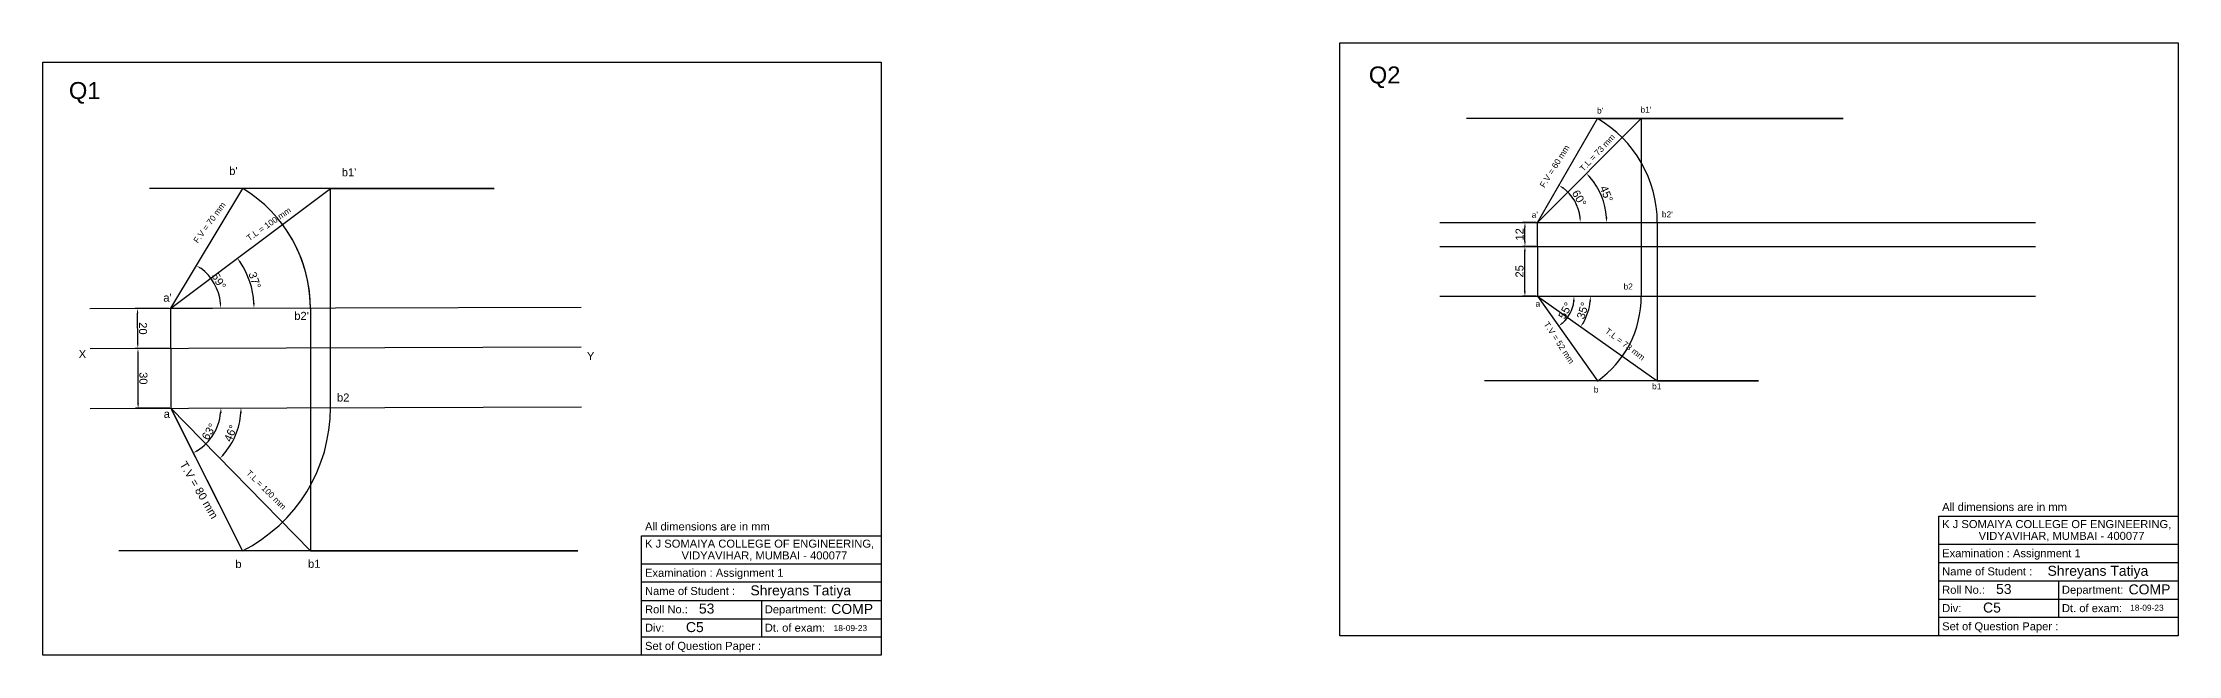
# Model space of a CAD drawing. Header units: millimetres. Extents: x 2670 to 4955, y 1870 to 2186.
# Drawn here: x 2670 to 3740, y 1870 to 2177 of the extents above; entities that cross this region are included whole.
import ezdxf

# ---------------------------------------------------------------- set-up
doc = ezdxf.new("R2010")
doc.units = ezdxf.units.MM
doc.styles.get("Standard").update_dxf_attribs({"font": 'arial.ttf'})
doc.dimstyles.new('ISO-25', dxfattribs={"dimtxt": 4, "dimasz": 2.5, "dimexe": 1.25, "dimexo": 0.625, "dimtad": 1, "dimdec": 0, "dimdsep": 46, "dimtxsty": 'Standard', "dimcen": 2.5, "dimadec": 0, "dimazin": 0, "dimtfac": 1, "dimtdec": 0, "dimtmove": 0, "dimatfit": 3, "dimfxl": 1, "dimarcsym": 0})

# ---------------------------------------------------------------- blocks, each defined once
blk = doc.blocks.new('*D2')
at = {"layer": 'Defpoints', "color": 0, "lineweight": -2, "transparency": 16777216}
blk.add_arc((2734.3, 2044), 25.1, 5.8891, 53.1526, dxfattribs=at)
at = {"layer": 'Defpoints', "color": 0, "lineweight": 30, "transparency": 16777216}
for p in [(2770.4, 2103.9), (2693.8, 2043.8), (2734.3, 2044), (2757.8, 2052.4), (2940, 2044.6)]:
    blk.add_point(p, dxfattribs=at)
for points in [[(2749, 2063.7), (2749.5, 2064.3), (2747.2, 2065.4)], [(2759.6, 2046.5), (2758.8, 2046.5), (2759.3, 2044)]]:
    blk.add_solid(points, dxfattribs=at)
at = {"layer": 'Defpoints', "color": 0, "lineweight": -3, "transparency": 16777216, "insert": (2758.4, 2057.6), "char_height": 4, "attachment_point": 5, "rotation": 299.5209}
blk.add_mtext('59°', dxfattribs=at)
blk = doc.blocks.new('*D3')
at = {"layer": 'Defpoints', "color": 0, "lineweight": -2, "transparency": 16777216}
blk.add_arc((2734.3, 2044), 41.8, 3.5991, 33.3844, dxfattribs=at)
at = {"layer": 'Defpoints', "color": 0, "lineweight": 30, "transparency": 16777216}
for p in [(2814.3, 2103.9), (2693.8, 2043.8), (2734.3, 2044), (2775.1, 2052.9), (2940, 2044.6)]:
    blk.add_point(p, dxfattribs=at)
for points in [[(2768.8, 2066.7), (2769.5, 2067.2), (2767.7, 2069)], [(2776.4, 2046.6), (2775.5, 2046.6), (2776, 2044.1)]]:
    blk.add_solid(points, dxfattribs=at)
at = {"layer": 'Defpoints', "color": 0, "lineweight": -3, "transparency": 16777216, "insert": (2776.4, 2058), "char_height": 4, "attachment_point": 5, "rotation": 288.4917}
blk.add_mtext('37°', dxfattribs=at)
blk = doc.blocks.new('*D4')
at = {"layer": 'Defpoints', "color": 0, "lineweight": -2, "transparency": 16777216}
blk.add_arc((2734.3, 1994), 35.2, 318.4465, 356.1029, dxfattribs=at)
at = {"layer": 'Defpoints', "color": 0, "lineweight": 30, "transparency": 16777216}
for p in [(2693.9, 1993.8), (2734.3, 1994), (2940.1, 1994.6), (2764.7, 1976.1), (2804.3, 1922.5)]:
    blk.add_point(p, dxfattribs=at)
for points in [[(2769, 1991.6), (2769.9, 1991.5), (2769.5, 1994.1)], [(2761, 1970.3), (2760.4, 1970.9), (2758.9, 1968.8)]]:
    blk.add_solid(points, dxfattribs=at)
at = {"layer": 'Defpoints', "color": 0, "lineweight": -3, "transparency": 16777216, "insert": (2764.3, 1981.4), "char_height": 4, "attachment_point": 5, "rotation": 67.2747}
blk.add_mtext('46°', dxfattribs=at)
blk = doc.blocks.new('*D5')
at = {"layer": 'Defpoints', "color": 0, "lineweight": -2, "transparency": 16777216}
blk.add_arc((2734.3, 1994), 25.1, 302.3945, 354.4705, dxfattribs=at)
at = {"layer": 'Defpoints', "color": 0, "lineweight": 30, "transparency": 16777216}
for p in [(2693.9, 1993.8), (2734.3, 1994), (2940.1, 1994.6), (2753, 1977.1), (2770.3, 1922.5)]:
    blk.add_point(p, dxfattribs=at)
for points in [[(2758.9, 1991.5), (2759.8, 1991.5), (2759.5, 1994)], [(2748, 1972.4), (2747.6, 1973.1), (2745.6, 1971.5)]]:
    blk.add_solid(points, dxfattribs=at)
at = {"layer": 'Defpoints', "color": 0, "lineweight": -3, "transparency": 16777216, "insert": (2753.5, 1982.2), "char_height": 4, "attachment_point": 5, "rotation": 58.4325}
blk.add_mtext('63°', dxfattribs=at)
blk = doc.blocks.new('*D6')
at = {"layer": 'Defpoints', "color": 0, "lineweight": -2, "transparency": 16777216}
for p, q in [((2733.6, 2043.9), (2716.5, 2043.9)), ((2717.8, 2026.4), (2717.7, 2041.4)), ((2733.7, 2023.9), (2716.5, 2023.9))]:
    blk.add_line(p, q, dxfattribs=at)
at = {"layer": 'Defpoints', "color": 0, "lineweight": 30, "transparency": 16777216}
for p in [(2717.7, 2043.9), (2734.3, 2044), (2734.3, 2024)]:
    blk.add_point(p, dxfattribs=at)
for points in [[(2718.1, 2041.4), (2717.3, 2041.4), (2717.7, 2043.9)], [(2718.2, 2026.4), (2717.4, 2026.4), (2717.8, 2023.9)]]:
    blk.add_solid(points, dxfattribs=at)
at = {"layer": 'Defpoints', "color": 0, "lineweight": -3, "transparency": 16777216, "insert": (2720.4, 2033.9), "char_height": 4, "attachment_point": 5, "rotation": 270.1704}
blk.add_mtext('20', dxfattribs=at)
blk = doc.blocks.new('*D7')
at = {"layer": 'Defpoints', "color": 0, "lineweight": -2, "transparency": 16777216}
for p, q in [((2733.7, 2023.9), (2716.6, 2023.9)), ((2717.9, 2021.4), (2717.9, 1996.4)), ((2733.8, 1993.9), (2716.7, 1993.9))]:
    blk.add_line(p, q, dxfattribs=at)
at = {"layer": 'Defpoints', "color": 0, "lineweight": 30, "transparency": 16777216}
for p in [(2734.3, 2024), (2718, 1993.9), (2734.4, 1994)]:
    blk.add_point(p, dxfattribs=at)
for points in [[(2718.3, 2021.4), (2717.5, 2021.4), (2717.9, 2023.9)], [(2718.4, 1996.4), (2717.5, 1996.4), (2718, 1993.9)]]:
    blk.add_solid(points, dxfattribs=at)
at = {"layer": 'Defpoints', "color": 0, "lineweight": -3, "transparency": 16777216, "insert": (2720.6, 2008.9), "char_height": 4, "attachment_point": 5, "rotation": 270.1704}
blk.add_mtext('30', dxfattribs=at)
blk = doc.blocks.new('*D8')
at = {"layer": 'Defpoints', "color": 0, "lineweight": -2, "transparency": 16777216}
for p, q in [((3418.3, 2087), (3411.4, 2087)), ((3412.7, 2077.5), (3412.7, 2084.5)), ((3418.3, 2075), (3411.4, 2075))]:
    blk.add_line(p, q, dxfattribs=at)
at = {"layer": 'Defpoints', "color": 0, "lineweight": 30, "transparency": 16777216}
for p in [(3412.7, 2087), (3419, 2087), (3419, 2075)]:
    blk.add_point(p, dxfattribs=at)
for points in [[(3412.3, 2084.5), (3413.1, 2084.5), (3412.7, 2087)], [(3412.3, 2077.5), (3413.1, 2077.5), (3412.7, 2075)]]:
    blk.add_solid(points, dxfattribs=at)
at = {"layer": 'Defpoints', "color": 0, "lineweight": -3, "transparency": 16777216, "insert": (3410, 2081), "char_height": 4, "attachment_point": 5, "rotation": 90}
blk.add_mtext('12', dxfattribs=at)
blk = doc.blocks.new('*D9')
at = {"layer": 'Defpoints', "color": 0, "lineweight": -2, "transparency": 16777216}
for p, q in [((3418.3, 2075), (3411.4, 2075)), ((3412.7, 2052.5), (3412.7, 2072.5)), ((3418.3, 2050), (3411.4, 2050))]:
    blk.add_line(p, q, dxfattribs=at)
at = {"layer": 'Defpoints', "color": 0, "lineweight": 30, "transparency": 16777216}
for p in [(3412.7, 2075), (3419, 2075), (3419, 2050)]:
    blk.add_point(p, dxfattribs=at)
for points in [[(3412.2, 2072.5), (3413.1, 2072.5), (3412.7, 2075)], [(3412.2, 2052.5), (3413.1, 2052.5), (3412.7, 2050)]]:
    blk.add_solid(points, dxfattribs=at)
at = {"layer": 'Defpoints', "color": 0, "lineweight": -3, "transparency": 16777216, "insert": (3410, 2062.5), "char_height": 4, "attachment_point": 5, "rotation": 90}
blk.add_mtext('25', dxfattribs=at)
blk = doc.blocks.new('*D10')
at = {"layer": 'Defpoints', "color": 0, "lineweight": -2, "transparency": 16777216}
blk.add_arc((3419, 2087), 21.5, 6.6686, 53.3314, dxfattribs=at)
at = {"layer": 'Defpoints', "color": 0, "lineweight": 30, "transparency": 16777216}
for p in [(3449, 2139), (3370, 2087), (3419, 2087), (3439.1, 2094.4), (3668.4, 2087)]:
    blk.add_point(p, dxfattribs=at)
for points in [[(3431.6, 2103.9), (3432, 2104.6), (3429.7, 2105.6)], [(3440.7, 2089.5), (3439.9, 2089.5), (3440.4, 2087)]]:
    blk.add_solid(points, dxfattribs=at)
at = {"layer": 'Defpoints', "color": 0, "lineweight": -3, "transparency": 16777216, "insert": (3439.9, 2099.1), "char_height": 4, "attachment_point": 5, "rotation": 300}
blk.add_mtext('60°', dxfattribs=at)
blk = doc.blocks.new('*D11')
at = {"layer": 'Defpoints', "color": 0, "lineweight": -2, "transparency": 16777216}
blk.add_arc((3419, 2087), 34.7, 4.1299, 40.8701, dxfattribs=at)
at = {"layer": 'Defpoints', "color": 0, "lineweight": 30, "transparency": 16777216}
for p in [(3470.9, 2139), (3370, 2087), (3419, 2087), (3452.5, 2096), (3668.4, 2087)]:
    blk.add_point(p, dxfattribs=at)
for points in [[(3444.9, 2109.4), (3445.5, 2110), (3443.5, 2111.5)], [(3454, 2089.5), (3453.1, 2089.5), (3453.6, 2087)]]:
    blk.add_solid(points, dxfattribs=at)
at = {"layer": 'Defpoints', "color": 0, "lineweight": -3, "transparency": 16777216, "insert": (3453.5, 2101.3), "char_height": 4, "attachment_point": 5, "rotation": 292.5}
blk.add_mtext('45°', dxfattribs=at)
blk = doc.blocks.new('*D12')
at = {"layer": 'Defpoints', "color": 0, "lineweight": -2, "transparency": 16777216}
blk.add_arc((3419, 2050), 26.5, 330.1358, 354.5998, dxfattribs=at)
at = {"layer": 'Defpoints', "color": 0, "lineweight": 30, "transparency": 16777216}
for p in [(3370, 2050), (3419, 2050), (3668.4, 2050), (3443.3, 2039.4), (3479, 2007.6)]:
    blk.add_point(p, dxfattribs=at)
for points in [[(3445, 2047.5), (3445.8, 2047.5), (3445.5, 2050)], [(3442.3, 2036.6), (3441.6, 2037), (3440.6, 2034.7)]]:
    blk.add_solid(points, dxfattribs=at)
at = {"layer": 'Defpoints', "color": 0, "lineweight": -3, "transparency": 16777216, "insert": (3441.7, 2042.8), "char_height": 4, "attachment_point": 5, "rotation": 72.3678}
blk.add_mtext('35°', dxfattribs=at)
blk = doc.blocks.new('*D13')
at = {"layer": 'Defpoints', "color": 0, "lineweight": -2, "transparency": 16777216}
blk.add_arc((3419, 2050), 18.4, 313.0748, 352.1896, dxfattribs=at)
at = {"layer": 'Defpoints', "color": 0, "lineweight": 30, "transparency": 16777216}
for p in [(3370, 2050), (3419, 2050), (3668.4, 2050), (3433.7, 2039.1), (3449, 2007.6)]:
    blk.add_point(p, dxfattribs=at)
for points in [[(3436.7, 2047.5), (3437.6, 2047.5), (3437.3, 2050)], [(3431.8, 2036.3), (3431.2, 2036.9), (3429.6, 2035)]]:
    blk.add_solid(points, dxfattribs=at)
at = {"layer": 'Defpoints', "color": 0, "lineweight": -3, "transparency": 16777216, "insert": (3432.9, 2042.8), "char_height": 4, "attachment_point": 5, "rotation": 62.6322}
blk.add_mtext('55°', dxfattribs=at)

msp = doc.modelspace()

# ---------------------------------------------------------------- linework, layer by layer
for p, q in [((3320, 2177), (3740, 2177)), ((3320, 1880), (3320, 2177)), ((3740, 2177), (3740, 1880)), ((2670.2, 2167.2), (3090.2, 2167.2)), ((2670.2, 1870.2), (2670.2, 2167.2)), ((3090.2, 2167.2), (3090.2, 1870.2)), ((3419, 2087), (3449, 2139)), ((2734.3, 2044), (2814.3, 2103.9)), ((2734.3, 2044), (2770.4, 2103.9)), ((2814.3, 1994), (2814.3, 2103.9)), ((3370, 2087), (3668.4, 2087)), ((3419, 2075), (3419, 2087)), ((3370, 2075), (3668.4, 2075)), ((3419, 2075), (3419, 2050)), ((2693.8, 2043.8), (2940, 2044.6)), ((2734.3, 2024), (2734.3, 2044)), ((2804.3, 2044.2), (2804.3, 1922.5)), ((3370, 2050), (3668.4, 2050)), ((2693.9, 2023.8), (2940, 2024.6)), ((2734.3, 2024), (2734.3, 1994)), ((2693.9, 1993.8), (2940.1, 1994.6)), ((3620, 1939.8), (3740, 1939.8)), ((3620, 1880), (3620, 1939.8)), ((2970.2, 1930), (3090.2, 1930)), ((2970.2, 1870.2), (2970.2, 1930)), ((3620, 1925.8), (3740, 1925.8)), ((3740, 1935), (3740, 1880)), ((2970.2, 1916), (3090.2, 1916)), ((3090.2, 1925.2), (3090.2, 1870.2)), ((3620, 1916.7), (3740, 1916.7)), ((2970.2, 1906.9), (3090.2, 1906.9)), ((3620, 1907.5), (3740, 1907.5)), ((3680, 1907.5), (3680, 1889.2)), ((2970.2, 1897.7), (3090.2, 1897.7)), ((3030.2, 1897.7), (3030.2, 1879.4)), ((3620, 1898.3), (3740, 1898.3)), ((2970.2, 1888.5), (3090.2, 1888.5)), ((3620, 1889.2), (3740, 1889.2)), ((2970.2, 1879.4), (3090.2, 1879.4)), ((3740, 1880), (3320, 1880)), ((3740, 1880), (3620, 1880)), ((3090.2, 1870.2), (2670.2, 1870.2)), ((3090.2, 1870.2), (2970.2, 1870.2))]:
    msp.add_line(p, q)
for points in [[(2814.3, 2103.9), (2896.3, 2103.9), (2723.7, 2103.9)], [(2734.3, 2044), (2804.3, 2044.2)]]:
    msp.add_lwpolyline(points)
for centre, radius, start, end in [((2734.3, 2044), 70, 359.8296, 58.8714), ((2734.3, 2044), 70, 0.1704, 36.8131), ((2734.3, 1994), 80, 296.6946, 0.1702)]:
    msp.add_arc(centre, radius, start, end)
at = {"layer": 'Defpoints', "color": 0, "lineweight": -3}
for p, q in [((3572.1, 2139), (3383.4, 2139)), ((3419, 2087), (3470.9, 2139)), ((3449, 2139), (3572.1, 2139)), ((3470.9, 2139), (3470.9, 2050)), ((3479, 2087), (3479, 2007.6)), ((3419, 2050), (3479, 2007.6)), ((3419, 2050), (3449, 2007.6)), ((3529.7, 2007.6), (3392.5, 2007.6)), ((3479, 2007.6), (3529.7, 2007.6)), ((2734.3, 1994), (2804.3, 1922.5)), ((2734.3, 1994), (2770.3, 1922.5)), ((2804.3, 1994.2), (2804.3, 1922.5)), ((2938.3, 1922.5), (2708.3, 1922.5)), ((2804.3, 1922.5), (2938.3, 1922.5))]:
    msp.add_line(p, q, dxfattribs=at)
at = {"layer": 'Defpoints', "color": 0, "lineweight": 30}
msp.add_line((2734.7, 1993.1), (2770.3, 1922.5), dxfattribs=at)
msp.add_lwpolyline([(2734.3, 2044), (2770.4, 2103.9)], dxfattribs=at)
at = {"layer": 'Defpoints', "color": 0, "lineweight": -3}
for centre, radius, start, end in [((3419, 2087), 60, 0, 60), ((3419, 2050), 52, 305.2644, 0)]:
    msp.add_arc(centre, radius, start, end, dxfattribs=at)

# ---------------------------------------------------------------- texts
for s, height, p in [('All dimensions are in mm', 4.008, (2971.9, 1932.7)), ('All dimensions are in mm', 4.008, (3621.7, 1942.5)), ('K J SOMAIYA COLLEGE OF ENGINEERING, ', 4.008, (3621.7, 1933.9)), ('K J SOMAIYA COLLEGE OF ENGINEERING, ', 4.008, (2971.9, 1924.1)), ('VIDYAVIHAR, MUMBAI - 400077', 4.008, (3640, 1928)), ('VIDYAVIHAR, MUMBAI - 400077', 4.008, (2990.2, 1918.2)), ('Examination : Assignment 1', 4.008, (3621.7, 1919.3)), ('Examination : Assignment 1', 4.008, (2971.9, 1909.5)), ('Name of Student : ', 4.008, (2971.9, 1900.4)), ('Name of Student : ', 4.008, (3621.7, 1910.2)), ('Roll No.: ', 4.01, (3621.7, 1901)), ('Department: ', 4.008, (3681.7, 1901)), ('Roll No.: ', 4.01, (2971.9, 1891.2)), ('Department: ', 4.008, (3031.9, 1891.2)), ('Div: ', 4.01, (3621.7, 1891.8)), ('Dt. of exam:', 4.008, (3681.7, 1891.8)), ('Div: ', 4.01, (2971.9, 1882)), ('Dt. of exam:', 4.008, (3031.9, 1882)), ('Set of Question Paper : ', 4.008, (3621.7, 1882.7)), ('Set of Question Paper : ', 4.008, (2971.9, 1872.9))]:
    msp.add_text(s, height=height).set_placement(p)
at = {"attachment_point": 1}
for s, width, insert, char_height in [("b'", 11.39, (2763.6, 2114.8), 4.01), ("b1'", 11.39, (2820, 2114.1), 4.01), ("a'", 11.39, (2730.6, 2051.3), 4.01), ("b2'", 11.39, (2796.2, 2042.2), 4.01), ('X', 11.39, (2688.2, 2023.1), 4.01), ('Y', 11.39, (2942.8, 2022.1), 4.01), ('b2', 11.39, (2817.6, 2001.3), 4.01), ('a', 11.39, (2730.8, 1993.1), 4.01), ('b', 11.39, (2766.7, 1917.9), 4.01), ('b1', 11.39, (2803.1, 1918), 4.01), ('Shreyans Tatiya', 56.26, (3674.5, 1915), 5), ('Shreyans Tatiya', 56.26, (3024.7, 1905.2), 5), ('53', 18.043, (3648.7, 1905.9), 5), ('COMP', 18.242, (3715.1, 1905.7), 5), ('53', 18.043, (2998.9, 1896.1), 5), ('COMP', 18.242, (3065.2, 1895.9), 5), ('C5', 29.121, (3642.2, 1896.6), 5), ('C5', 29.121, (2992.4, 1886.8), 5)]:
    msp.add_mtext_dynamic_manual_height_columns(s, width=width, gutter_width=42.5, heights=[0], dxfattribs=dict(at, insert=insert, char_height=char_height))
at = {"layer": 'Defpoints', "color": 0, "lineweight": -3, "attachment_point": 1}
for s, width, insert, char_height in [('Q2', 43.807, (3334.5, 2165.1), 8.5), ('Q1', 43.807, (2683.3, 2157.3), 8.5), ("b'", 13.923, (3448.8, 2144.5), 3), ("b1'", 13.923, (3470.6, 2144.9), 3), ("a'", 13.923, (3416.1, 2092.3), 3), ("b2'", 13.923, (3481.3, 2092.5), 3), ('b2', 13.923, (3462.1, 2056.4), 3), ('a', 13.923, (3418, 2047.8), 3), ('b', 13.923, (3447.2, 2004.8), 3), ('b1', 13.923, (3476.4, 2006.4), 3), ('18-09-23', 21.121, (3715.9, 1895.5), 3), ('18-09-23', 21.121, (3066.4, 1885.3), 3)]:
    msp.add_mtext_dynamic_manual_height_columns(s, width=width, gutter_width=42.5, heights=[0], dxfattribs=dict(at, insert=insert, char_height=char_height))
for s, width, heights, insert, char_height, rotation in [('T.L = 73 mm', 23.877, [0], (3439.8, 2114.3), 3, 46.9294), ('F.V = 60 mm', 23.877, [0], (3419.9, 2105.7), 3, 57.9612), ('F.V = 70 mm', 27.47, [3.06], (2745.4, 2078.1), 3, 53.8748), ('T.L = 100 mm', 27.47, [0], (2771.9, 2080), 3, 34.8183), ('T.V = 52 mm', 55.162, [0], (3424.5, 2037.7), 3, 303.0813), ('T.L = 73 mm', 23.605, [0], (3454.4, 2034.4), 3, 322.6202), ('T.V = 80 mm', 34.448, [0], (2742.1, 1967.9), 4.008, 300.2709), ('T.L = 100 mm', 27.47, [4.47], (2774, 1963.3), 3, 315.2035)]:
    msp.add_mtext_dynamic_manual_height_columns(s, width=width, gutter_width=42.5, heights=heights, dxfattribs=dict(at, insert=insert, char_height=char_height, rotation=rotation))

# ---------------------------------------------------------------- dimensions: what is measured, and where the dimension line sits
at = {"layer": 'Defpoints', "color": 0, "lineweight": -3}
for base, line1, line2, picture, middle in [((3439.1, 2094.4), ((3370, 2087), (3668.4, 2087)), ((3419, 2087), (3449, 2139)), '*D10', (3439.9, 2099.1)), ((3452.5, 2096), ((3370, 2087), (3668.4, 2087)), ((3419, 2087), (3470.9, 2139)), '*D11', (3453.5, 2101.3)), ((2757.8, 2052.4), ((2693.8, 2043.8), (2940, 2044.6)), ((2734.3, 2044), (2770.4, 2103.9)), '*D2', (2758.4, 2057.6)), ((2775.1, 2052.9), ((2693.8, 2043.8), (2940, 2044.6)), ((2734.3, 2044), (2814.3, 2103.9)), '*D3', (2776.4, 2058)), ((3443.3, 2039.4), ((3419, 2050), (3479, 2007.6)), ((3370, 2050), (3668.4, 2050)), '*D12', (3441.7, 2042.8)), ((3433.7, 2039.1), ((3419, 2050), (3449, 2007.6)), ((3370, 2050), (3668.4, 2050)), '*D13', (3432.9, 2042.8)), ((2764.7, 1976.1), ((2734.3, 1994), (2804.3, 1922.5)), ((2693.9, 1993.8), (2940.1, 1994.6)), '*D4', (2764.3, 1981.4)), ((2753, 1977.1), ((2734.3, 1994), (2770.3, 1922.5)), ((2693.9, 1993.8), (2940.1, 1994.6)), '*D5', (2753.5, 1982.2))]:
    dim = msp.add_angular_dim_2l(base=base, line1=line1, line2=line2, dimstyle='ISO-25', dxfattribs=at)
    dim.commit()
    dim.dimension.update_dxf_attribs({"geometry": picture, "text_midpoint": middle})
for base, p1, p2, picture, middle in [((3412.7, 2087), (3419, 2075), (3419, 2087), '*D8', (3410, 2081)), ((3412.7, 2075), (3419, 2050), (3419, 2075), '*D9', (3410, 2062.5))]:
    dim = msp.add_linear_dim(base=base, p1=p1, p2=p2, angle=90, dimstyle='ISO-25', dxfattribs=at)
    dim.commit()
    dim.dimension.update_dxf_attribs({"geometry": picture, "text_midpoint": middle})
for p2, distance, picture, middle in [((2734.3, 2044), 16.5, '*D6', (2720.4, 2033.9)), ((2734.4, 1994), -16.5, '*D7', (2720.6, 2008.9))]:
    dim = msp.add_aligned_dim(p1=(2734.3, 2024), p2=p2, distance=distance, dimstyle='ISO-25', dxfattribs=at)
    dim.commit()
    dim.dimension.update_dxf_attribs({"geometry": picture, "text_midpoint": middle})

doc.saveas('drawing.dxf')
